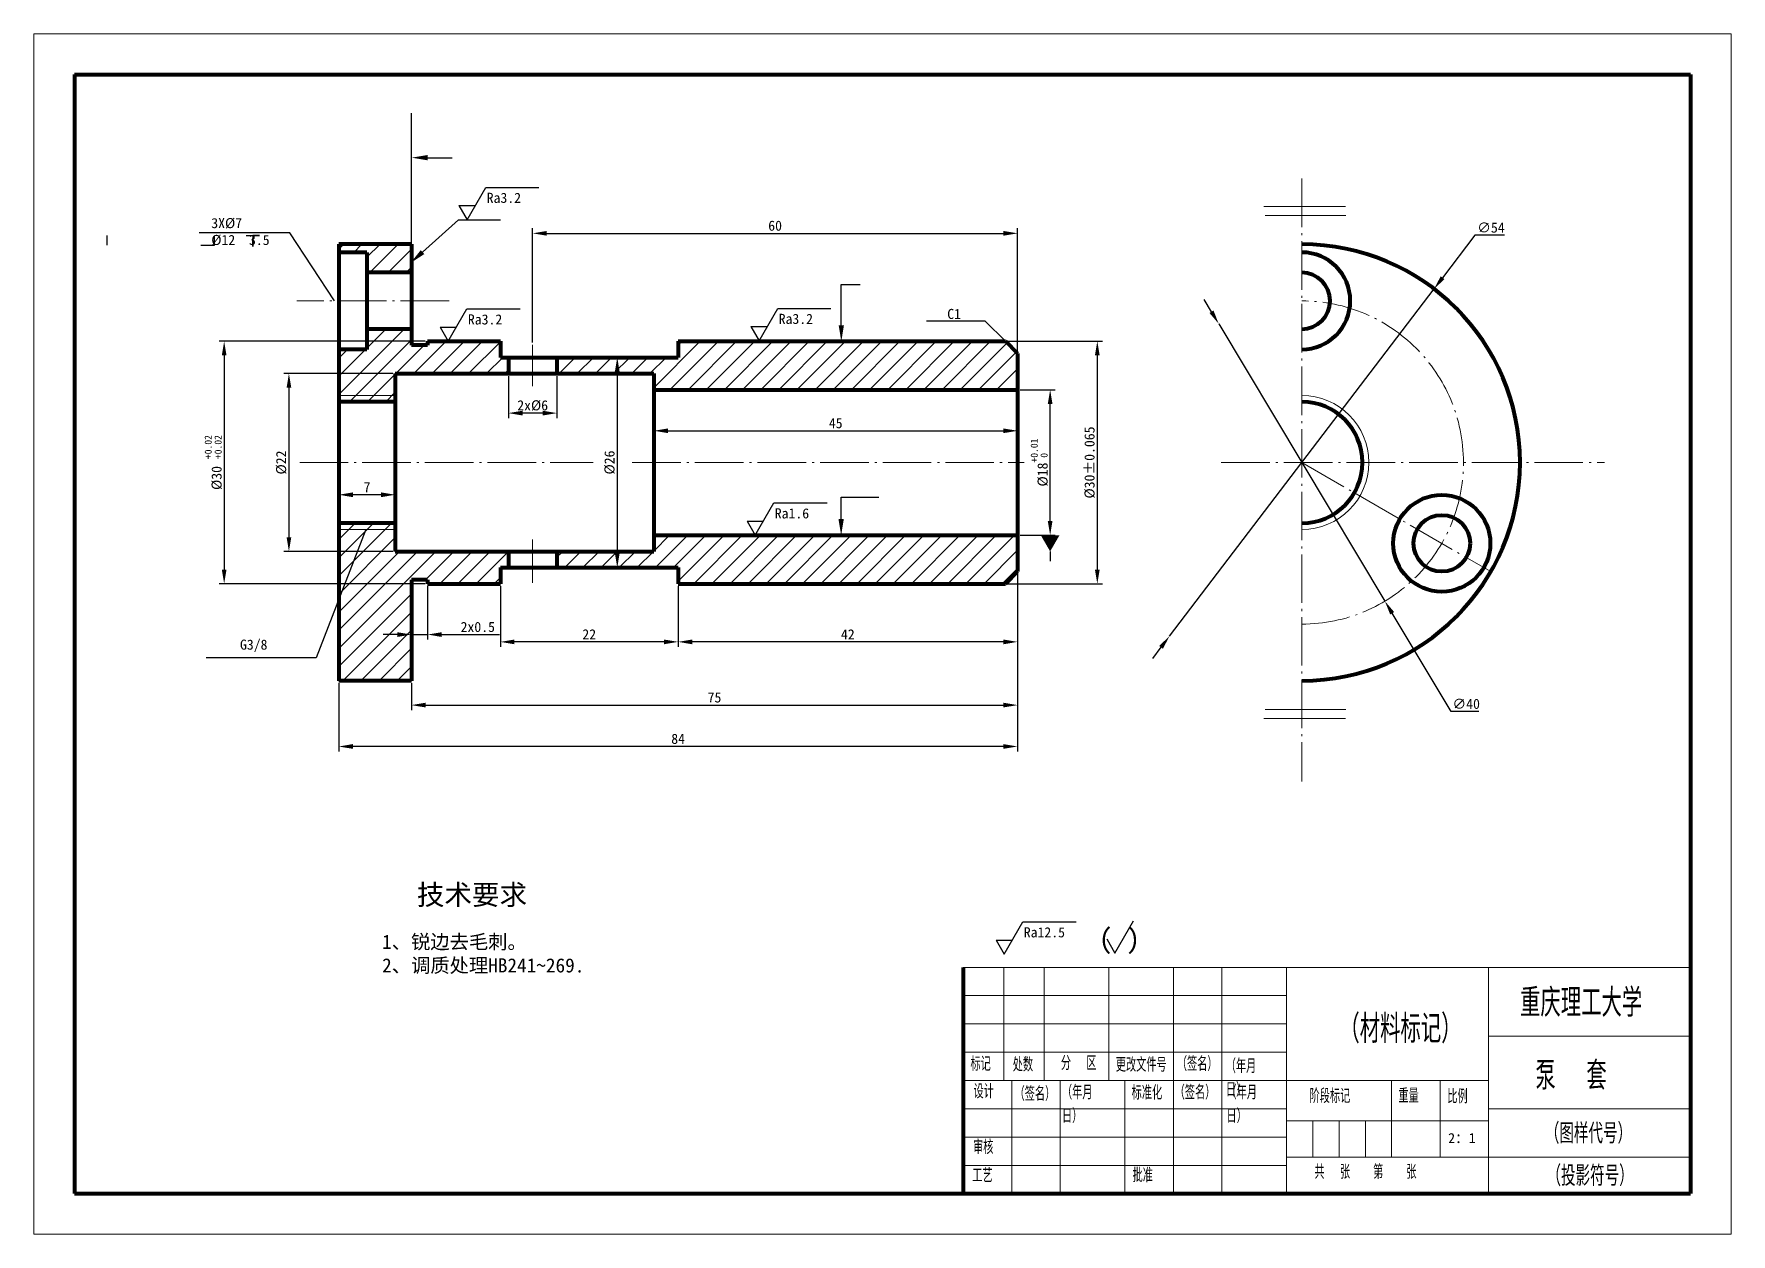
# Model space of a CAD drawing. Header units: millimetres. Extents: x 239 to 659, y -74 to 223.
import ezdxf
from ezdxf import colors
from ezdxf.entities.mleader import LeaderData, LeaderLine
from ezdxf.math import Vec2, Vec3

# ---------------------------------------------------------------- set-up
doc = ezdxf.new("R2010")
doc.units = ezdxf.units.MM
doc.linetypes.add('MYCENTER', pattern=[15.5, 12, -1.5, 0.5, -1.5])
doc.layers.get('0').update_dxf_attribs({"lineweight": 20})
for name, color, linetype in [('尺寸层', 6, 'Continuous'), ('文字', 7, 'Continuous'), ('标注层', 7, 'Continuous')]:
    doc.layers.add(name, color=color, linetype=linetype)
for name, color, linetype, lineweight in [('点画线', 1, 'MYCENTER', 20), ('粗实线', 7, 'Continuous', 70), ('细实线', 7, 'Continuous', 20)]:
    doc.layers.add(name, color=color, linetype=linetype, lineweight=lineweight)
doc.styles.add('汉字', font='gbenor.shx', dxfattribs={"height": 5, "bigfont": 'gbcbig.shx'})
doc.dimstyles.new('ISO-25', dxfattribs={"dimtxt": 2.5, "dimasz": 3.5, "dimexe": 1.25, "dimexo": 0.625, "dimtad": 1, "dimlfac": 0.5, "dimtxsty": 'Standard', "dimcen": 2.5, "dimadec": 0, "dimazin": 0, "dimtfac": 1, "dimtmove": 0, "dimatfit": 3, "dimfxl": 0, "dimarcsym": 0})
doc.dimstyles.new('ISO-25$3', dxfattribs={"dimtxt": 2.5, "dimasz": 3.5, "dimexe": 1.25, "dimexo": 0.625, "dimtad": 1, "dimtoh": 1, "dimlfac": 0.5, "dimtxsty": 'Standard', "dimcen": 2.5, "dimadec": 0, "dimazin": 0, "dimtfac": 1, "dimtmove": 0, "dimatfit": 3, "dimfxl": 0, "dimarcsym": 0})

# ---------------------------------------------------------------- blocks, each defined once
blk = doc.blocks.new('*D9')
at = {"layer": 'Defpoints', "color": 0, "transparency": 16777216}
for p in [(336.74, 147.43), (286.39, 87.43), (336.74, 87.43)]:
    blk.add_point(p, dxfattribs=at)
at = {"layer": '尺寸层', "color": 0, "lineweight": -2, "transparency": 16777216}
for p, q in [((336.11, 147.43), (285.14, 147.43)), ((286.39, 143.93), (286.39, 90.93)), ((336.11, 87.43), (285.14, 87.43))]:
    blk.add_line(p, q, dxfattribs=at)
at = {"layer": '尺寸层', "color": 0, "transparency": 16777216}
for points in [[(285.81, 143.93), (286.97, 143.93), (286.39, 147.43)], [(285.81, 90.93), (286.97, 90.93), (286.39, 87.43)]]:
    blk.add_solid(points, dxfattribs=at)
at = {"layer": '尺寸层', "color": 0, "transparency": 16777216, "insert": (283.72, 117.43), "char_height": 2.5, "attachment_point": 5, "rotation": 90}
blk.add_mtext('%%C30 {\\H0.7x;\\S+0.02^ +0.02;}', dxfattribs=at)
blk = doc.blocks.new('*D10')
at = {"layer": 'Defpoints', "color": 0, "transparency": 16777216}
for p in [(328.74, 139.43), (302.42, 95.43), (328.74, 95.43)]:
    blk.add_point(p, dxfattribs=at)
at = {"layer": '尺寸层', "color": 0, "lineweight": -2, "transparency": 16777216}
for p, q in [((328.11, 139.43), (301.17, 139.43)), ((302.42, 135.93), (302.42, 98.93)), ((328.11, 95.43), (301.17, 95.43))]:
    blk.add_line(p, q, dxfattribs=at)
at = {"layer": '尺寸层', "color": 0, "transparency": 16777216}
for points in [[(301.84, 135.93), (303, 135.93), (302.42, 139.43)], [(301.84, 98.93), (303, 98.93), (302.42, 95.43)]]:
    blk.add_solid(points, dxfattribs=at)
at = {"layer": '尺寸层', "color": 0, "transparency": 16777216, "insert": (300.54, 117.43), "char_height": 2.5, "attachment_point": 5, "rotation": 90}
blk.add_mtext('%%C22', dxfattribs=at)
blk = doc.blocks.new('*D11')
at = {"layer": 'Defpoints', "color": 0, "transparency": 16777216}
for p in [(398.74, 143.43), (383.68, 91.43), (398.74, 91.43)]:
    blk.add_point(p, dxfattribs=at)
at = {"layer": '尺寸层', "color": 0, "lineweight": -2, "transparency": 16777216}
for p, q in [((398.11, 143.43), (382.43, 143.43)), ((383.68, 139.93), (383.68, 94.93)), ((398.11, 91.43), (382.43, 91.43))]:
    blk.add_line(p, q, dxfattribs=at)
at = {"layer": '尺寸层', "color": 0, "transparency": 16777216}
for points in [[(383.1, 139.93), (384.26, 139.93), (383.68, 143.43)], [(383.1, 94.93), (384.26, 94.93), (383.68, 91.43)]]:
    blk.add_solid(points, dxfattribs=at)
at = {"layer": '尺寸层', "color": 0, "transparency": 16777216, "insert": (381.8, 117.43), "char_height": 2.5, "attachment_point": 5, "rotation": 90}
blk.add_mtext('%%C26', dxfattribs=at)
blk = doc.blocks.new('*D12')
at = {"layer": 'Defpoints', "color": 0, "transparency": 16777216}
for p in [(356.74, 139.43), (368.74, 139.43), (356.74, 129.65)]:
    blk.add_point(p, dxfattribs=at)
at = {"layer": '尺寸层', "color": 0, "lineweight": -2, "transparency": 16777216}
for p, q in [((356.74, 138.8), (356.74, 128.4)), ((368.74, 138.8), (368.74, 128.4)), ((365.24, 129.65), (360.24, 129.65))]:
    blk.add_line(p, q, dxfattribs=at)
at = {"layer": '尺寸层', "color": 0, "transparency": 16777216}
for points in [[(360.24, 130.24), (360.24, 129.07), (356.74, 129.65)], [(365.24, 130.24), (365.24, 129.07), (368.74, 129.65)]]:
    blk.add_solid(points, dxfattribs=at)
at = {"layer": '尺寸层', "color": 0, "transparency": 16777216, "insert": (362.74, 131.53), "char_height": 2.5, "attachment_point": 5}
blk.add_mtext('2x%%C6', dxfattribs=at)
blk = doc.blocks.new('*D13')
at = {"layer": 'Defpoints', "color": 0, "transparency": 16777216}
for p in [(482.74, 135.43), (490.81, 135.43), (482.74, 99.43)]:
    blk.add_point(p, dxfattribs=at)
at = {"layer": '尺寸层', "color": 0, "lineweight": -2, "transparency": 16777216}
for p, q in [((483.36, 135.43), (492.06, 135.43)), ((490.81, 102.93), (490.81, 131.93)), ((483.36, 99.43), (492.06, 99.43))]:
    blk.add_line(p, q, dxfattribs=at)
at = {"layer": '尺寸层', "color": 0, "transparency": 16777216}
for points in [[(490.22, 131.93), (491.39, 131.93), (490.81, 135.43)], [(490.22, 102.93), (491.39, 102.93), (490.81, 99.43)]]:
    blk.add_solid(points, dxfattribs=at)
at = {"layer": '尺寸层', "color": 0, "transparency": 16777216, "insert": (488.14, 117.43), "char_height": 2.5, "attachment_point": 5, "rotation": 90}
blk.add_mtext('%%C18{\\H0.7x;\\S+0.01^  0;}', dxfattribs=at)
blk = doc.blocks.new('*D14')
at = {"layer": 'Defpoints', "color": 0, "transparency": 16777216}
for p in [(479.74, 147.43), (479.74, 87.43), (502.48, 87.43)]:
    blk.add_point(p, dxfattribs=at)
at = {"layer": '尺寸层', "color": 0, "lineweight": -2, "transparency": 16777216}
for p, q in [((480.36, 147.43), (503.73, 147.43)), ((502.48, 143.93), (502.48, 90.93)), ((480.36, 87.43), (503.73, 87.43))]:
    blk.add_line(p, q, dxfattribs=at)
at = {"layer": '尺寸层', "color": 0, "transparency": 16777216}
for points in [[(501.89, 143.93), (503.06, 143.93), (502.48, 147.43)], [(501.89, 90.93), (503.06, 90.93), (502.48, 87.43)]]:
    blk.add_solid(points, dxfattribs=at)
at = {"layer": '尺寸层', "color": 0, "transparency": 16777216, "insert": (500.6, 117.43), "char_height": 2.5, "attachment_point": 5, "rotation": 90}
blk.add_mtext('%%C30%%P0.065', dxfattribs=at)
blk = doc.blocks.new('*D15')
at = {"layer": 'Defpoints', "color": 0, "transparency": 16777216}
for p in [(482.74, 90.43), (314.74, 63.43), (314.74, 47.15)]:
    blk.add_point(p, dxfattribs=at)
at = {"layer": '尺寸层', "color": 0, "lineweight": -2, "transparency": 16777216}
for p, q in [((482.74, 89.8), (482.74, 45.9)), ((314.74, 62.8), (314.74, 45.9)), ((479.24, 47.15), (318.24, 47.15))]:
    blk.add_line(p, q, dxfattribs=at)
at = {"layer": '尺寸层', "color": 0, "transparency": 16777216}
for points in [[(318.24, 47.74), (318.24, 46.57), (314.74, 47.15)], [(479.24, 47.74), (479.24, 46.57), (482.74, 47.15)]]:
    blk.add_solid(points, dxfattribs=at)
at = {"layer": '尺寸层', "color": 0, "transparency": 16777216, "insert": (398.74, 49.03), "char_height": 2.5, "attachment_point": 5}
blk.add_mtext('84', dxfattribs=at)
blk = doc.blocks.new('*D16')
at = {"layer": 'Defpoints', "color": 0, "transparency": 16777216}
for p in [(482.74, 90.43), (398.74, 87.43), (398.74, 73.04)]:
    blk.add_point(p, dxfattribs=at)
at = {"layer": '尺寸层', "color": 0, "lineweight": -2, "transparency": 16777216}
for p, q in [((482.74, 89.8), (482.74, 71.79)), ((398.74, 86.8), (398.74, 71.79)), ((479.24, 73.04), (402.24, 73.04))]:
    blk.add_line(p, q, dxfattribs=at)
at = {"layer": '尺寸层', "color": 0, "transparency": 16777216}
for points in [[(402.24, 73.62), (402.24, 72.45), (398.74, 73.04)], [(479.24, 73.62), (479.24, 72.45), (482.74, 73.04)]]:
    blk.add_solid(points, dxfattribs=at)
at = {"layer": '尺寸层', "color": 0, "transparency": 16777216, "insert": (440.74, 74.91), "char_height": 2.5, "attachment_point": 5}
blk.add_mtext('42', dxfattribs=at)
blk = doc.blocks.new('*D17')
at = {"layer": 'Defpoints', "color": 0, "transparency": 16777216}
for p in [(482.74, 90.43), (332.74, 63.43), (482.74, 57.39)]:
    blk.add_point(p, dxfattribs=at)
at = {"layer": '尺寸层', "color": 0, "lineweight": -2, "transparency": 16777216}
for p, q in [((482.74, 89.8), (482.74, 56.14)), ((332.74, 62.8), (332.74, 56.14)), ((336.24, 57.39), (479.24, 57.39))]:
    blk.add_line(p, q, dxfattribs=at)
at = {"layer": '尺寸层', "color": 0, "transparency": 16777216}
for points in [[(336.24, 57.98), (336.24, 56.81), (332.74, 57.39)], [(479.24, 57.98), (479.24, 56.81), (482.74, 57.39)]]:
    blk.add_solid(points, dxfattribs=at)
at = {"layer": '尺寸层', "color": 0, "transparency": 16777216, "insert": (407.74, 59.27), "char_height": 2.5, "attachment_point": 5}
blk.add_mtext('75', dxfattribs=at)
blk = doc.blocks.new('*D18')
at = {"layer": 'Defpoints', "color": 0, "transparency": 16777216}
for p in [(354.74, 87.43), (398.74, 87.43), (354.74, 73.04)]:
    blk.add_point(p, dxfattribs=at)
at = {"layer": '尺寸层', "color": 0, "lineweight": -2, "transparency": 16777216}
for p, q in [((354.74, 86.8), (354.74, 71.79)), ((398.74, 86.8), (398.74, 71.79)), ((395.24, 73.04), (358.24, 73.04))]:
    blk.add_line(p, q, dxfattribs=at)
at = {"layer": '尺寸层', "color": 0, "transparency": 16777216}
for points in [[(358.24, 73.62), (358.24, 72.45), (354.74, 73.04)], [(395.24, 73.62), (395.24, 72.45), (398.74, 73.04)]]:
    blk.add_solid(points, dxfattribs=at)
at = {"layer": '尺寸层', "color": 0, "transparency": 16777216, "insert": (376.74, 74.91), "char_height": 2.5, "attachment_point": 5}
blk.add_mtext('22', dxfattribs=at)
blk = doc.blocks.new('*D19')
at = {"layer": 'Defpoints', "color": 0, "transparency": 16777216}
for p in [(332.74, 87.43), (336.74, 87.43), (332.74, 74.85)]:
    blk.add_point(p, dxfattribs=at)
at = {"layer": '尺寸层', "color": 0, "lineweight": -2, "transparency": 16777216}
for p, q in [((332.74, 86.8), (332.74, 73.6)), ((336.74, 86.8), (336.74, 73.6)), ((329.24, 74.85), (325.74, 74.85)), ((332.74, 74.85), (336.74, 74.85)), ((340.24, 74.85), (354.57, 74.85))]:
    blk.add_line(p, q, dxfattribs=at)
at = {"layer": '尺寸层', "color": 0, "transparency": 16777216}
for points in [[(329.24, 75.43), (329.24, 74.26), (332.74, 74.85)], [(340.24, 75.43), (340.24, 74.26), (336.74, 74.85)]]:
    blk.add_solid(points, dxfattribs=at)
at = {"layer": '尺寸层', "color": 0, "transparency": 16777216, "insert": (349.16, 76.72), "char_height": 2.5, "attachment_point": 5}
blk.add_mtext('2x0.5', dxfattribs=at)
blk = doc.blocks.new('*D20')
at = {"layer": 'Defpoints', "color": 0, "transparency": 16777216}
for p in [(482.74, 125.28), (392.74, 99.43), (482.74, 99.43)]:
    blk.add_point(p, dxfattribs=at)
at = {"layer": '尺寸层', "color": 0, "lineweight": -2, "transparency": 16777216}
for p, q in [((392.74, 100.05), (392.74, 126.53)), ((482.74, 100.05), (482.74, 126.53)), ((396.24, 125.28), (479.24, 125.28))]:
    blk.add_line(p, q, dxfattribs=at)
at = {"layer": '尺寸层', "color": 0, "transparency": 16777216}
for points in [[(396.24, 125.86), (396.24, 124.7), (392.74, 125.28)], [(479.24, 125.86), (479.24, 124.7), (482.74, 125.28)]]:
    blk.add_solid(points, dxfattribs=at)
at = {"layer": '尺寸层', "color": 0, "transparency": 16777216, "insert": (437.74, 127.15), "char_height": 2.5, "attachment_point": 5}
blk.add_mtext('45', dxfattribs=at)
blk = doc.blocks.new('*D21')
at = {"layer": 'Defpoints', "color": 0, "transparency": 16777216}
for p in [(314.74, 109.45), (314.74, 102.43), (328.74, 100.83)]:
    blk.add_point(p, dxfattribs=at)
at = {"layer": '尺寸层', "color": 0, "lineweight": -2, "transparency": 16777216}
for p, q in [((314.74, 103.05), (314.74, 110.7)), ((325.24, 109.45), (318.24, 109.45)), ((328.74, 101.45), (328.74, 110.7))]:
    blk.add_line(p, q, dxfattribs=at)
at = {"layer": '尺寸层', "color": 0, "transparency": 16777216}
for points in [[(318.24, 110.03), (318.24, 108.86), (314.74, 109.45)], [(325.24, 110.03), (325.24, 108.86), (328.74, 109.45)]]:
    blk.add_solid(points, dxfattribs=at)
at = {"layer": '尺寸层', "color": 0, "transparency": 16777216, "insert": (321.74, 111.32), "char_height": 2.5, "attachment_point": 5}
blk.add_mtext('7', dxfattribs=at)
blk = doc.blocks.new('*D22')
at = {"layer": 'Defpoints', "color": 0, "transparency": 16777216}
for p in [(482.74, 174.14), (362.74, 146.52), (482.74, 144.43)]:
    blk.add_point(p, dxfattribs=at)
at = {"layer": '尺寸层', "color": 0, "lineweight": -2, "transparency": 16777216}
for p, q in [((362.74, 147.14), (362.74, 175.39)), ((366.24, 174.14), (479.24, 174.14)), ((482.74, 145.05), (482.74, 175.39))]:
    blk.add_line(p, q, dxfattribs=at)
at = {"layer": '尺寸层', "color": 0, "transparency": 16777216}
for points in [[(366.24, 174.73), (366.24, 173.56), (362.74, 174.14)], [(479.24, 174.73), (479.24, 173.56), (482.74, 174.14)]]:
    blk.add_solid(points, dxfattribs=at)
at = {"layer": '尺寸层', "color": 0, "transparency": 16777216, "insert": (422.74, 176.02), "char_height": 2.5, "attachment_point": 5}
blk.add_mtext('60', dxfattribs=at)
blk = doc.blocks.new('*D23')
at = {"layer": 'Defpoints', "color": 0, "transparency": 16777216}
for p in [(585.81, 160.38), (520.36, 74.48)]:
    blk.add_point(p, dxfattribs=at)
at = {"layer": '尺寸层', "color": 0, "lineweight": -2, "transparency": 16777216}
for p, q in [((595.94, 173.67), (587.94, 163.17)), ((603.23, 173.67), (595.94, 173.67)), ((520.36, 74.48), (585.81, 160.38)), ((518.24, 71.69), (516.12, 68.91))]:
    blk.add_line(p, q, dxfattribs=at)
at = {"layer": '尺寸层', "color": 0, "transparency": 16777216}
for points in [[(587.47, 163.52), (588.4, 162.81), (585.81, 160.38)], [(517.78, 72.04), (518.71, 71.34), (520.36, 74.48)]]:
    blk.add_solid(points, dxfattribs=at)
at = {"layer": '尺寸层', "color": 0, "transparency": 16777216, "insert": (599.9, 175.55), "char_height": 2.5, "attachment_point": 5}
blk.add_mtext('∅54', dxfattribs=at)
blk = doc.blocks.new('*D24')
at = {"layer": 'Defpoints', "color": 0, "transparency": 16777216}
for p in [(532.53, 151.74), (573.65, 83.12)]:
    blk.add_point(p, dxfattribs=at)
at = {"layer": '尺寸层', "color": 0, "lineweight": -2, "transparency": 16777216}
for p, q in [((530.73, 154.74), (528.93, 157.75)), ((532.53, 151.74), (573.65, 83.12)), ((590.02, 55.8), (575.45, 80.12)), ((596.89, 55.8), (590.02, 55.8))]:
    blk.add_line(p, q, dxfattribs=at)
at = {"layer": '尺寸层', "color": 0, "transparency": 16777216}
for points in [[(531.23, 155.04), (530.23, 154.44), (532.53, 151.74)], [(575.95, 80.42), (574.95, 79.82), (573.65, 83.12)]]:
    blk.add_solid(points, dxfattribs=at)
at = {"layer": '尺寸层', "color": 0, "transparency": 16777216, "insert": (593.77, 57.68), "char_height": 2.5, "attachment_point": 5}
blk.add_mtext('∅40', dxfattribs=at)
blk = doc.blocks.new('去除材料粗糙度')
at = {"layer": '标注层'}
for p, q in [((0, 0), (4.62, 8)), ((4.62, 8), (17.78, 8)), ((-2.02, 3.5), (0, 0)), ((-2.02, 3.5), (2.02, 3.5))]:
    blk.add_line(p, q, dxfattribs=at)
blk.add_attdef('RA', (4.85, 4.16), '', height=2.5, dxfattribs=at)
blk = doc.blocks.new('_DatumFilled')
at = {"color": 0, "linetype": 'ByBlock'}
blk.add_solid([(0, 0.58), (-1, 0), (0, -0.58)], dxfattribs=at)

msp = doc.modelspace()

# ---------------------------------------------------------------- hatches: boundary and pattern name
at = {"layer": '细实线'}
h = msp.add_hatch(dxfattribs=at)
h.set_pattern_fill('ANSI31', color=256)
h.set_pattern_definition([(45, (23.3174, 0), (-2.245064, 2.245064), [])])
h.paths.add_polyline_path([(354.74, 147.429), (336.74, 147.429), (336.74, 146.429), (332.74, 146.429), (332.74, 150.429), (321.74, 150.429), (321.74, 145.429), (314.74, 145.429), (314.74, 134.029), (328.74, 134.029), (328.74, 139.429), (356.74, 139.429), (356.74, 143.429), (354.74, 143.429)])
h.paths.add_polyline_path([(332.74, 171.429), (314.74, 171.429), (314.74, 169.429), (321.74, 169.429), (321.74, 164.429), (332.74, 164.429)])
h.paths.add_polyline_path([(482.74, 144.429), (479.74, 147.429), (398.74, 147.429), (398.74, 143.429), (368.74, 143.429), (368.74, 139.429), (392.74, 139.429), (392.74, 135.429), (482.74, 135.429)])
h.paths.add_polyline_path([(482.74, 99.429), (392.74, 99.429), (392.74, 95.429), (368.74, 95.429), (368.74, 91.429), (398.74, 91.429), (398.74, 87.429), (479.74, 87.429), (482.74, 90.429)])
h.paths.add_polyline_path([(354.74, 91.429), (356.74, 91.429), (356.74, 95.429), (328.74, 95.429), (328.74, 100.829), (321.487, 100.829), (314.74, 83.415), (314.74, 63.429), (332.74, 63.429), (332.74, 88.429), (336.74, 88.429), (336.74, 87.429), (354.74, 87.429)])
h.paths.add_polyline_path([(321.487, 100.829), (314.74, 100.829), (314.74, 83.415)])
h.paths.add_polyline_path([(328.74, 102.429), (314.74, 102.429), (314.74, 100.829), (321.487, 100.829), (328.74, 100.829)])
h.paths.add_polyline_path([(328.74, 134.029), (314.74, 134.029), (314.74, 132.429), (328.74, 132.429)])

# ---------------------------------------------------------------- linework, layer by layer
at = {"layer": '尺寸层'}
for p, q in [((332.74, 171.429), (332.74, 203.908)), ((257.332, 173.59), (257.332, 171.215)), ((302.672, 174.275), (280.223, 174.275)), ((284.019, 171.215), (284.019, 173.499)), ((291.871, 173.62), (295.12, 173.62)), ((295.12, 173.62), (293.495, 173.62)), ((293.495, 173.62), (293.495, 170.884)), ((313.671, 157.452), (302.672, 174.275)), ((280.65, 171.215), (284.019, 171.215)), ((474.73, 152.438), (460.181, 152.438)), ((479.74, 147.429), (474.73, 152.438)), ((321.481, 100.813), (309.189, 69.088)), ((309.189, 69.088), (281.944, 69.088))]:
    msp.add_line(p, q, dxfattribs=at)
msp.add_lwpolyline([(293.495, 170.884), (293.495, 172.838)], dxfattribs=at)
at = {"layer": '尺寸层', "linetype": 'ByBlock', "lineweight": -2}
msp.add_lwpolyline([(490.806, 95.429), (490.806, 92.977)], dxfattribs=at)
at = {"layer": '标注层'}
for p, q in [((506.816, -3.965), (511.435, 4.035)), ((504.796, -0.465), (506.816, -3.965))]:
    msp.add_line(p, q, dxfattribs=at)
at = {"layer": '点画线'}
for p, q in [((553.089, 187.678), (553.089, 38.492)), ((342.047, 157.429), (304.383, 157.429)), ((362.74, 146.517), (362.74, 136.29)), ((305.087, 117.429), (377.727, 117.429)), ((387.395, 117.429), (484.362, 117.429)), ((533.163, 117.429), (628.029, 117.429)), ((553.089, 117.429), (599.855, 90.429)), ((362.74, 98.349), (362.74, 87.658))]:
    msp.add_line(p, q, dxfattribs=at)
msp.add_arc((553.089, 117.429), 40, 270, 90, dxfattribs=at)
at = {"layer": '粗实线'}
for p, q in [((249.318, 213.488), (249.318, -63.512)), ((249.318, 213.488), (649.318, 213.488)), ((649.318, 213.488), (649.318, -63.512)), ((314.74, 171.429), (314.74, 63.429)), ((332.74, 171.429), (314.74, 171.429)), ((321.74, 169.429), (314.74, 169.429)), ((321.74, 169.429), (321.74, 145.429)), ((332.74, 171.429), (332.74, 146.429)), ((332.74, 164.429), (321.74, 164.429)), ((332.74, 150.429), (321.74, 150.429)), ((336.74, 147.429), (336.74, 146.429)), ((336.74, 147.429), (354.74, 147.429)), ((354.74, 147.429), (354.74, 143.429)), ((398.74, 147.429), (398.74, 143.429)), ((398.74, 147.429), (479.74, 147.429)), ((482.74, 144.429), (479.74, 147.429)), ((321.74, 145.429), (314.74, 145.429)), ((336.74, 146.429), (332.74, 146.429)), ((354.74, 143.429), (398.74, 143.429)), ((356.74, 143.429), (356.74, 139.429)), ((368.74, 143.429), (368.74, 139.429)), ((482.74, 144.429), (482.74, 90.429)), ((328.74, 139.429), (392.74, 139.429)), ((328.74, 139.429), (328.74, 95.429)), ((392.74, 139.429), (392.74, 95.429)), ((392.74, 135.429), (482.74, 135.429)), ((328.74, 132.429), (314.74, 132.429)), ((328.74, 102.429), (314.74, 102.429)), ((392.74, 99.429), (482.74, 99.429)), ((328.74, 95.429), (392.74, 95.429)), ((356.74, 95.429), (356.74, 91.429)), ((368.74, 95.429), (368.74, 91.429)), ((332.74, 88.429), (332.74, 63.429)), ((336.74, 88.429), (332.74, 88.429)), ((336.74, 88.429), (336.74, 87.429)), ((354.74, 91.429), (354.74, 87.429)), ((354.74, 91.429), (398.74, 91.429)), ((398.74, 91.429), (398.74, 87.429)), ((479.74, 87.429), (482.74, 90.429)), ((336.74, 87.429), (354.74, 87.429)), ((398.74, 87.429), (479.74, 87.429)), ((332.74, 63.429), (314.74, 63.429)), ((469.318, -7.512), (469.318, -63.512)), ((249.318, -63.512), (649.318, -63.512))]:
    msp.add_line(p, q, dxfattribs=at)
for radius in [12, 7]:
    msp.add_circle((587.73, 97.429), radius, dxfattribs=at)
for centre, radius in [((553.089, 117.429), 54), ((553.089, 157.429), 12), ((553.089, 157.429), 7), ((553.089, 117.429), 15)]:
    msp.add_arc(centre, radius, 270, 90, dxfattribs=at)
at = {"layer": '细实线'}
for p, q in [((239.318, 223.488), (239.318, -73.512)), ((239.318, 223.488), (659.318, 223.488)), ((659.318, 223.488), (659.318, -73.512)), ((543.695, 180.781), (563.878, 180.781)), ((543.988, 178.525), (563.952, 178.525)), ((328.74, 134.029), (314.74, 134.029)), ((328.74, 100.829), (314.74, 100.829)), ((543.988, 56.333), (563.952, 56.333)), ((543.695, 54.078), (563.878, 54.078)), ((649.318, 6.488), (649.318, -63.512)), ((469.318, -7.512), (649.318, -7.512)), ((479.318, -7.512), (479.318, -35.512)), ((489.318, -7.512), (489.318, -35.512)), ((505.318, -7.512), (505.318, -35.512)), ((521.318, -7.512), (521.318, -63.512)), ((533.318, -7.512), (533.318, -63.512)), ((549.318, -7.512), (549.318, -63.512)), ((599.318, -7.512), (599.318, -63.512)), ((469.318, -14.512), (549.318, -14.512)), ((469.318, -21.512), (549.318, -21.512)), ((599.318, -24.512), (649.318, -24.512)), ((469.318, -28.512), (549.318, -28.512)), ((469.318, -35.512), (549.318, -35.512)), ((481.318, -35.512), (481.318, -63.512)), ((493.318, -35.512), (493.318, -63.512)), ((509.318, -35.512), (509.318, -63.512)), ((549.318, -35.512), (599.318, -35.512)), ((575.318, -35.512), (575.318, -54.512)), ((587.318, -35.512), (587.318, -54.512)), ((469.318, -42.512), (549.318, -42.512)), ((549.318, -45.512), (599.318, -45.512)), ((555.818, -45.512), (555.818, -54.512)), ((562.318, -45.512), (562.318, -54.512)), ((568.818, -45.512), (568.818, -54.512)), ((599.318, -42.512), (649.318, -42.512)), ((469.318, -49.512), (549.318, -49.512)), ((549.318, -54.512), (599.318, -54.512)), ((599.318, -54.512), (649.318, -54.512)), ((469.318, -56.512), (549.318, -56.512)), ((469.318, -63.512), (649.318, -63.512)), ((239.318, -73.512), (659.318, -73.512))]:
    msp.add_line(p, q, dxfattribs=at)
msp.add_arc((553.089, 117.429), 16.6, 270, 90, dxfattribs=at)

# ---------------------------------------------------------------- block references
at = {"layer": '尺寸层'}
for p, values in [((346.512, 177.521), {'RA': 'Ra3.2'}), ((341.861, 147.429), {'RA': 'Ra3.2'}), ((418.767, 147.57), {'RA': 'Ra3.2'}), ((417.807, 99.429), {'RA': 'Ra1.6'}), ((479.432, -4.247), {'RA': 'Ra12.5'})]:
    msp.add_blockref('去除材料粗糙度', p, dxfattribs=at).add_auto_attribs(values)
at = {"layer": '尺寸层', "lineweight": -2, "xscale": 4, "yscale": 4, "zscale": 4, "rotation": 90}
msp.add_blockref('_DatumFilled', (490.806, 99.429), dxfattribs=at)

# ---------------------------------------------------------------- texts
at = {"layer": '尺寸层', "attachment_point": 1}
for s, width, insert, char_height in [('  3X%%C7\\P  %%C12  3.5', 22.40042, (279.806, 177.927), 2.5), ('C1', 13.45733, (465.342, 155.452), 2.5), ('G3/8', 26.22753, (290.309, 73.607), 2.5), ('{\\fSimSun|b0|i0|c134|p2;技术要求}', 89.16232, (334.09, 12.959), 5), ('1{\\fSimSun|b0|i0|c134|p2;、锐边去毛刺。}\\P2{\\fSimSun|b0|i0|c134|p2;、调质处理}HB241~269.', 87.90847, (325.482, 0.562), 3.5), ('2{\\fSimSun|b0|i0|c134|p2;：}1', 12, (589.315, -48.509), 2.5)]:
    msp.add_mtext_dynamic_manual_height_columns(s, width=width, gutter_width=12.5, heights=[0], dxfattribs=dict(at, insert=insert, char_height=char_height))
at = {"layer": '文字', "attachment_point": 1, "style": '汉字'}
for s, insert, char_height, width in [('重庆理工大学', (607.101, -12.751), 7, 40.97152), ('（材料标记）', (562.385, -19.205), 7, 37.24683), ('标记', (471.083, -29.624), 3.5, 6.41939), ('分  区', (493.46, -29.441), 3.5, 10.35328), ('（签名）', (522.163, -29.624), 3.5, 9.62908), ('处数', (481.538, -29.807), 3.5, 6.41939), ('更改文件号', (507.048, -29.847), 3.5, 12.61965), ('（年月日）', (534.269, -30.174), 3.5, 11.24766), ('泵  套', (610.882, -30.789), 7, 40.97152), ('设计', (471.847, -36.442), 3.5, 12.61965), ('（签名）', (481.996, -37.045), 3.5, 10.51256), ('（年月日）', (493.735, -36.679), 3.5, 11.20354), ('标准化', (510.975, -36.77), 3.5, 11.38827), ('（签名）', (521.613, -36.679), 3.5, 11.47373), ('（年月日）', (534.452, -36.679), 3.5, 11.06425), ('阶段标记', (555, -37.589), 3.5, 12.61965), ('重量', (576.995, -37.513), 3.5, 12.61965), ('比例', (589.093, -37.693), 3.5, 12.61965), ('（图样代号）', (613.229, -46.099), 5, 22.6451), ('审核', (471.723, -50.234), 3.5, 12.61965), ('工艺', (471.511, -57.243), 3.5, 12.61965), ('批准', (511.204, -57.173), 3.5, 12.61965), ('共  张   第   张', (556.209, -56.346), 3.5, 43.10894), ('（投影符号）', (613.633, -56.586), 5, 22.42482)]:
    msp.add_mtext(s, dxfattribs=dict(at, insert=insert, char_height=char_height, width=width))
at = {"layer": '标注层', "insert": (497.846, 2.095), "char_height": 5, "attachment_point": 1}
msp.add_mtext_dynamic_manual_height_columns('\\pi-15,l20,t20;( )', width=37.77544, gutter_width=25, heights=[7.789], dxfattribs=at)

# ---------------------------------------------------------------- dimensions: what is measured, and where the dimension line sits
at = {"layer": '尺寸层'}
for base, p1, p2, picture, middle in [((482.74, 174.142), (362.74, 146.517), (482.74, 144.429), '*D22', (422.74, 174.142)), ((482.74, 125.279), (392.74, 99.429), (482.74, 99.429), '*D20', (437.74, 125.279))]:
    dim = msp.add_linear_dim(base=base, p1=p1, p2=p2, dimstyle='ISO-25', dxfattribs=at)
    dim.commit()
    dim.dimension.update_dxf_attribs({"geometry": picture, "text_midpoint": middle, "dimtype": 160})
for p1, p2, picture, middle in [((520.364, 74.475), (585.815, 160.383), '*D23', (599.896, 173.67)), ((532.529, 151.741), (573.649, 83.118), '*D24', (593.767, 55.802))]:
    dim = msp.add_diameter_dim_2p(p1=p1, p2=p2, dimstyle='ISO-25$3', dxfattribs=at)
    dim.commit()
    dim.dimension.update_dxf_attribs({"geometry": picture, "text_midpoint": middle, "dimtype": 163})
for base, p1, p2, text, picture, middle in [((286.392, 87.429), (336.74, 147.429), (336.74, 87.429), '%%C<> {\\H0.7x;\\S+0.02^ +0.02;}', '*D9', (283.725, 117.429)), ((502.477, 87.429), (479.74, 147.429), (479.74, 87.429), '%%C<>%%P0.065', '*D14', (500.602, 117.429)), ((383.678, 91.429), (398.74, 143.429), (398.74, 91.429), '%%C<>', '*D11', (381.803, 117.429)), ((302.42, 95.429), (328.74, 139.429), (328.74, 95.429), '%%C<>', '*D10', (300.545, 117.429)), ((490.806, 135.429), (482.74, 99.429), (482.74, 135.429), '%%C<>{\\H0.7x;\\S+0.01^  0;}', '*D13', (488.139, 117.429))]:
    dim = msp.add_linear_dim(base=base, p1=p1, p2=p2, angle=90, text=text, dimstyle='ISO-25', dxfattribs=at)
    dim.commit()
    dim.dimension.update_dxf_attribs({"geometry": picture, "text_midpoint": middle})
dim = msp.add_linear_dim(base=(356.74, 129.654), p1=(368.74, 139.429), p2=(356.74, 139.429), text='2x%%C<>', dimstyle='ISO-25', dxfattribs=at)
dim.commit()
dim.dimension.update_dxf_attribs({"geometry": '*D12', "text_midpoint": (362.74, 131.529)})
for base, p1, p2, picture, middle in [((314.74, 109.447), (328.74, 100.829), (314.74, 102.429), '*D21', (321.74, 111.322)), ((314.74, 47.153), (482.74, 90.429), (314.74, 63.429), '*D15', (398.74, 49.028)), ((482.74, 57.393), (332.74, 63.429), (482.74, 90.429), '*D17', (407.74, 59.268)), ((398.74, 73.038), (482.74, 90.429), (398.74, 87.429), '*D16', (440.74, 74.913)), ((354.74, 73.038), (398.74, 87.429), (354.74, 87.429), '*D18', (376.74, 74.913))]:
    dim = msp.add_linear_dim(base=base, p1=p1, p2=p2, dimstyle='ISO-25', dxfattribs=at)
    dim.commit()
    dim.dimension.update_dxf_attribs({"geometry": picture, "text_midpoint": middle})
dim = msp.add_linear_dim(base=(332.74, 74.848), p1=(336.74, 87.429), p2=(332.74, 87.429), text='<>x0.5', dimstyle='ISO-25', dxfattribs=at)
dim.commit()
dim.dimension.update_dxf_attribs({"geometry": '*D19', "text_midpoint": (349.156, 74.848), "dimtype": 160})

# ---------------------------------------------------------------- leaders
ml = msp.add_multileader_mtext('Standard', dxfattribs=at)
ml.set_content('', color=256)
ml.set_leader_properties()
ml.build(insert=Vec2(0, 0))
ml.multileader.update_dxf_attribs({"text_right_attachment_type": 6, "dogleg_length": 0.36})
ctx = ml.context
ctx.base_point, ctx.plane_origin = Vec3(342.821, 192.868), Vec3(332.762, 192.868)
ctx.right_attachment = 6
notes = []
notes.append((ctx, [(0, (1, 1, 0), (342.461, 192.868), (1, 0), 0.36, [(0, [(332.762, 192.868)], 0, [])])]))
ctx.mtext.insert, ctx.mtext.flow_direction = Vec3(344.821, 194.868), 5
ml = msp.add_multileader_mtext('Standard', dxfattribs=at)
ml.set_content('', color=256)
ml.set_leader_properties()
ml.build(insert=Vec2(0, 0))
ml.multileader.update_dxf_attribs({"text_right_attachment_type": 6, "dogleg_length": 0.36})
ctx = ml.context
ctx.base_point, ctx.plane_origin = Vec3(354.756, 177.521), Vec3(332.52, 166.816)
ctx.right_attachment = 6
notes.append((ctx, [(0, (1, 1, 0), (344.36, 177.521), (1, 0), 10.396, [(0, [(332.52, 166.816)], 0, [])])]))
ctx.mtext.insert, ctx.mtext.flow_direction = Vec3(356.756, 179.521), 5
ml = msp.add_multileader_mtext('Standard', dxfattribs=at)
ml.set_content('', color=256)
ml.set_leader_properties()
ml.build(insert=Vec2(0, 0))
ml.multileader.update_dxf_attribs({"text_right_attachment_type": 6, "dogleg_length": 0.36})
ctx = ml.context
ctx.base_point, ctx.plane_origin = Vec3(443.812, 161.466), Vec3(439.123, 147.395)
ctx.right_attachment = 6
notes.append((ctx, [(0, (1, 1, 0), (439.123, 161.466), (1, 0), 4.689, [(0, [(439.123, 147.395)], 0, [])])]))
ctx.mtext.insert, ctx.mtext.flow_direction = Vec3(445.812, 163.466), 5
ml = msp.add_multileader_mtext('Standard', dxfattribs=at)
ml.set_content('', color=256)
ml.set_leader_properties()
ml.build(insert=Vec2(0, 0))
ml.multileader.update_dxf_attribs({"text_right_attachment_type": 6, "dogleg_length": 0.36})
ctx = ml.context
ctx.base_point, ctx.plane_origin = Vec3(448.407, 108.814), Vec3(439.086, 99.414)
ctx.right_attachment = 6
notes.append((ctx, [(0, (1, 1, 0), (439.086, 108.814), (1, 0), 9.321, [(0, [(439.086, 99.414)], 0, [])])]))
ctx.mtext.insert, ctx.mtext.flow_direction = Vec3(450.407, 110.814), 5
for ctx, leaders in notes:
    for number, flags, end, landing, length, lines in leaders:
        leader = LeaderData()
        leader.index, (leader.has_last_leader_line, leader.has_dogleg_vector, leader.attachment_direction) = number, flags
        leader.last_leader_point, leader.dogleg_vector, leader.dogleg_length = Vec3(end), Vec3(landing), length
        for number, points, colour, breaks in lines:
            line = LeaderLine()
            line.index, line.vertices, line.color, line.breaks = number, Vec3.list(points), colors.encode_raw_color(colour), breaks
            leader.lines.append(line)
        ctx.leaders.append(leader)

doc.saveas('drawing.dxf')
